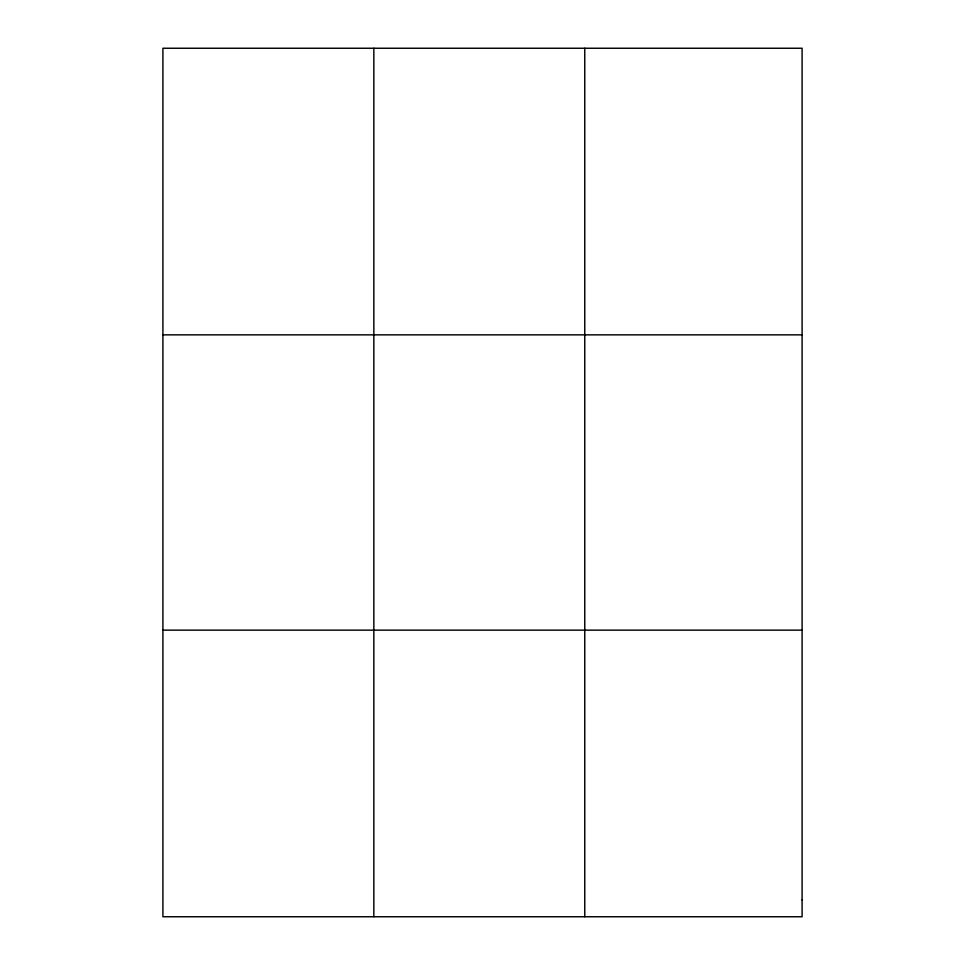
<?xml version="1.0" encoding="UTF-8"?>
<svg xmlns="http://www.w3.org/2000/svg" width="965" height="965" viewBox="0 0 965 965"><rect width="100%" height="100%" fill="white"/><g stroke="black" fill="none" stroke-linecap="round" stroke-linejoin="round"><path stroke-width="1.45" d="M373.841 48.25L373.841 916.75M584.766 48.25L584.766 916.75M162.904 334.855L802.096 334.855M162.904 630.145L802.096 630.145M802.096 899.887L802.096 916.75L162.904 916.75L162.904 48.25L802.096 48.25L802.096 899.887"/></g></svg>
